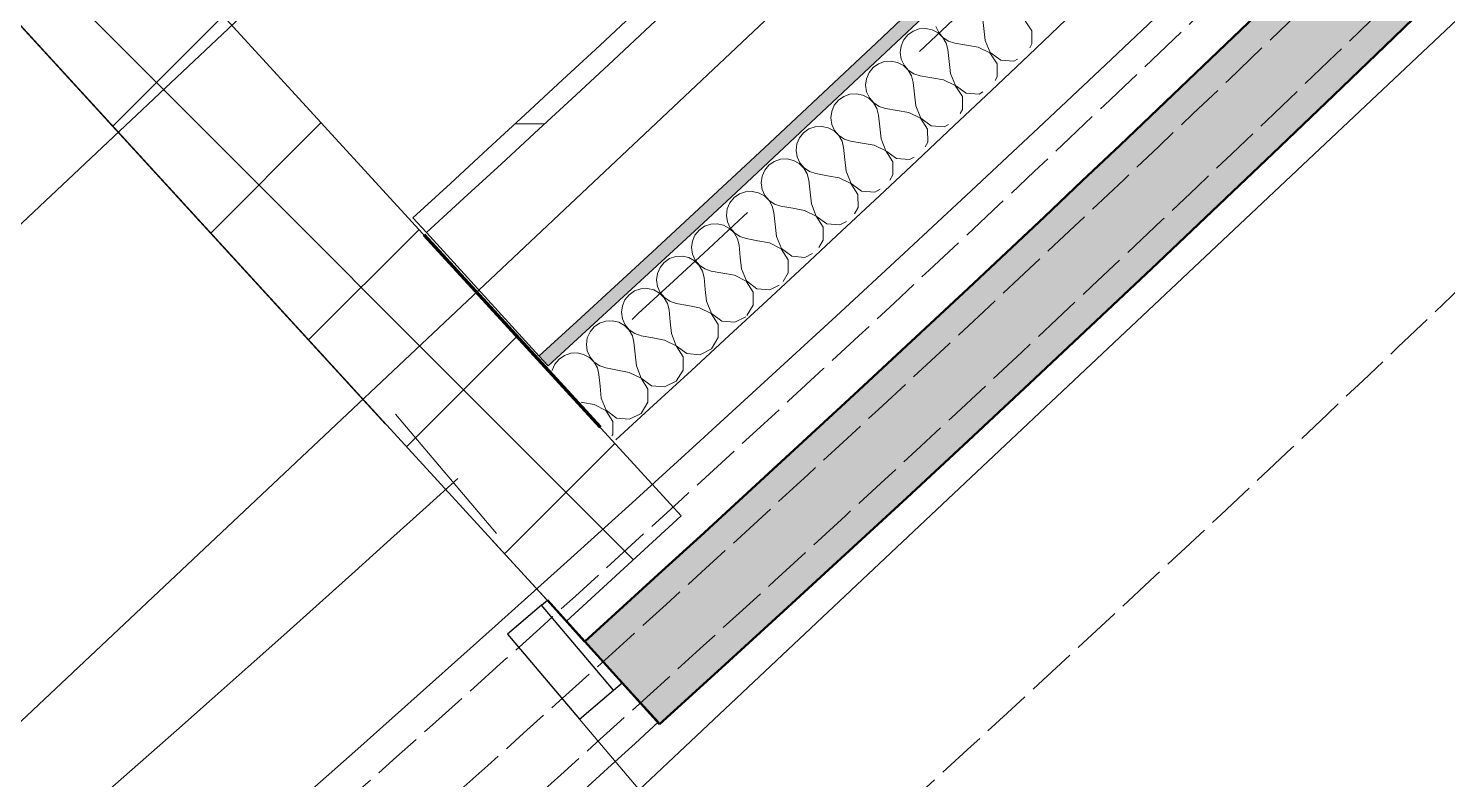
# Model space of a CAD drawing. Header units: millimetres. Extents: x -89663 to 74273, y -103666 to 18539.
# Drawn here: x -8388 to -7114, y -64788 to -64114 of the extents above; entities that cross this region are included whole.
import ezdxf
from ezdxf.enums import TextEntityAlignment as Align

# ---------------------------------------------------------------- set-up
doc = ezdxf.new("R2010")
doc.units = ezdxf.units.MM
doc.header["$MEASUREMENT"] = 0
doc.linetypes.add('Double Dashed', pattern=[1093.611073, 529.166651, -211.666656, 141.111112, -211.666656])
doc.linetypes.add('Hidden Line', pattern=[55, 45, -10])
for name, color, linetype, lineweight, true_color in [('0_Pen_No__248', 7, 'Continuous', 158, 0xe8dc01), ('New_A-05-M_Gross_Int_Plant_Pen_No__74', 7, 'Continuous', 20, 0x606060), ('New_A-15-MG_Structural_Grid_Phase_2_Pen_No__222', 7, 'Continuous', 13, 0x65af33), ('New_A-20-M_Hard_Landscape_Pen_No__53', 7, 'Continuous', 35, 0x444444), ('New_A-25-M_Wall_Ext_Pen_No__107', 7, 'Continuous', 15, 0xa6a6a6), ('New_A-25-M_Wall_Ext_Pen_No__27', 7, 'Continuous', 50, 0x2a2a2a), ('New_A-25-M_Wall_Int_Pen_No__107', 7, 'Continuous', 15, 0xa6a6a6), ('New_A-25-M_Wall_Int_Pen_No__149', 7, 'Continuous', 0, 0x2a2a2a), ('New_ArchiCAD Doors_Pen_No__23', 7, 'Continuous', 30, 0x2a2a2a), ('New_ArchiCAD Doors_Pen_No__27', 7, 'Continuous', 50, 0x2a2a2a)]:
    doc.layers.add(name, color=color, linetype=linetype, lineweight=lineweight, true_color=true_color)
for name, color, linetype in [('A-20-M_Floor_Slab', 7, 'Continuous'), ('A-25-M_Wall_Ext', 7, 'Continuous'), ('New_A-05-M_Gross_Int_Plant', 7, 'Continuous'), ('New_A-15-MG_Structural_Grid_Phase_2', 7, 'Continuous'), ('New_A-20-M_Hard_Landscape', 7, 'Continuous'), ('New_A-25-M_Wall_Ext', 7, 'Continuous'), ('New_A-25-M_Wall_Int', 7, 'Continuous'), ('New_A-40-M_Soft_Landscaping_P2', 7, 'Continuous'), ('New_ArchiCAD Doors', 7, 'Continuous')]:
    doc.layers.add(name, color=color, linetype=linetype)
for name, color, linetype, lineweight in [('A-20-M_Floor_Slab_Pen_No__89', 8, 'Continuous', 20), ('A-25-M_Wall_Ext_Pen_No__87', 8, 'Continuous', 20), ('New_A-25-M_Wall_Ext_Pen_No__87', 8, 'Continuous', 20), ('New_A-25-M_Wall_Int_Pen_No__1', 7, 'Continuous', 13), ('New_A-25-M_Wall_Int_Pen_No__146', 8, 'Continuous', 0), ('New_A-25-M_Wall_Int_Pen_No__193', 7, 'Continuous', 18), ('New_A-40-M_Soft_Landscaping_P2_Pen_No__150', 7, 'Continuous', 0), ('New_ArchiCAD Doors_Pen_No__3', 7, 'Continuous', 18), ('New_ArchiCAD Zone Stamps_Pen_No__9', 7, 'Continuous', 13)]:
    doc.layers.add(name, color=color, linetype=linetype, lineweight=lineweight)
doc.styles.add('GENERATED_STYLE_1', font='')
doc.styles.add('GENERATED_STYLE_3', font='')
doc.styles.add('GENERATED_STYLE_4', font='')
doc.styles.get('GENERATED_STYLE_1').set_extended_font_data('Arial', bold=True)
doc.styles.get('GENERATED_STYLE_3').set_extended_font_data('Arial')
doc.styles.get('GENERATED_STYLE_4').set_extended_font_data('Swis721 BT')

# ---------------------------------------------------------------- blocks, each defined once
blk = doc.blocks.new('Mesh_6_1', base_point=(-2004.1, -57229.4))
at = {"layer": 'New_A-20-M_Hard_Landscape_Pen_No__53', "linetype": 'Continuous', "flags": 128}
blk.add_lwpolyline([(-2004.1, -57229.4, -0.183374), (-18001.8, -70543.4), (-17579.3, -76160.8), (-17223, -76133.9), (-14657.1, -75939.9), (-15007.7, -71280.4, 0.205807), (-603, -57840.4)], format="xyb", close=True, dxfattribs=at)
blk = doc.blocks.new('General Store 01_INB 0115_45_1', base_point=(-10464.9, -64766.9))
at = {"layer": 'New_A-05-M_Gross_Int_Plant_Pen_No__74', "linetype": 'Continuous'}
for p, q in [((-8121.8, -64410), (-11487, -60739.6)), ((-7822.3, -64736.6), (-8121.8, -64410))]:
    blk.add_line(p, q, dxfattribs=at)
blk.add_arc((-25370.7, -45473.1), 26058.2, 308.3186, 312.33243, dxfattribs=at)
at = {"layer": 'New_ArchiCAD Zone Stamps_Pen_No__9'}
for tag, height, style, p in [('ROOM_NAME', 250, 'GENERATED_STYLE_1', (-11254.6, -63226.1)), ('zoneNameLine2', 250, 'GENERATED_STYLE_1', (-11443.1, -63658.3)), ('ROOM_NUMBER', 200, 'GENERATED_STYLE_3', (-11631.5, -64079)), ('measuredAreaCode', 200, 'GENERATED_STYLE_3', (-11788.5, -64439.1)), ('DUMMY_649', 200, 'GENERATED_STYLE_3', (-11481.1, -64573.1)), ('DUMMY_650', 200, 'GENERATED_STYLE_3', (-10991.8, -64786.5)), ('DUMMY_651', 133.3, 'GENERATED_STYLE_3', (-10712.5, -64893))]:
    blk.add_attdef(tag, text='', height=height, rotation=336.4404, dxfattribs=dict(at, style=style)).set_placement(p, align=Align.TOP_LEFT)
blk = doc.blocks.new('Mesh_26_1', base_point=(-15007.7, -71280.4))
at = {"layer": 'New_A-40-M_Soft_Landscaping_P2_Pen_No__150', "linetype": 'Continuous', "flags": 128}
blk.add_lwpolyline([(-15007.7, -71280.4), (-14657.1, -75939.9, 0.09191), (5945.5, -69347.8), (9078.1, -62163.8), (-603, -57840.4, -0.205807)], format="xyb", close=True, dxfattribs=at)
blk = doc.blocks.new('Slab_67_1', base_point=(-9826.8, -66666.7))
at = {"layer": 'A-20-M_Floor_Slab_Pen_No__89', "linetype": 'Continuous', "flags": 128}
blk.add_lwpolyline([(-9826.8, -66666.7), (-10262.5, -66046.8), (-5549.6, -61612.4), (-4970, -62096.9)], close=True, dxfattribs=at)
blk = doc.blocks.new('Slab_68_1', base_point=(-10262.5, -66046.8))
at = {"layer": 'A-20-M_Floor_Slab_Pen_No__89', "linetype": 'Continuous', "flags": 128}
blk.add_lwpolyline([(-10262.5, -66046.8), (-10073.7, -66315.4), (-5298.5, -61822.4), (-5549.6, -61612.4)], close=True, dxfattribs=at)
blk = doc.blocks.new('Double Door 19_5')
at = {"layer": 'New_ArchiCAD Doors_Pen_No__23', "linetype": 'Continuous'}
for p, q in [((-898, 0), (-908.2, 0)), ((-908.2, 0), (-905, -100)), ((-858, 0), (-898, 0)), ((-898, 0), (-898, -100)), ((-858, -100), (-858, 0)), ((-898, -100), (-905, -100)), ((-898, -100), (-858, -100))]:
    blk.add_line(p, q, dxfattribs=at)
at = {"layer": 'New_ArchiCAD Doors_Pen_No__27', "linetype": 'Continuous'}
blk.add_line((-908.2, 0), (-905, -100), dxfattribs=at)
at = {"layer": 'New_ArchiCAD Doors_Pen_No__3', "linetype": 'Continuous'}
blk.add_line((-858, 0), (-858, 858), dxfattribs=at)
blk = doc.blocks.new('Wall_53_1', base_point=(-38176, -69536.6))
at = {"layer": 'New_A-25-M_Wall_Ext_Pen_No__107', "linetype": 'Continuous', "lineweight": 0, "true_color": 0x535353}
blk.add_hatch(color=251, dxfattribs=at).paths.add_polyline_path([(-7888.7, -64664.4), (-7855.1, -64701.5), (-7821.6, -64738.5, 0.106432), (-877.5, -55078.3), (-969.2, -55038.4, -0.106432)])
at = {"layer": 'New_A-25-M_Wall_Ext_Pen_No__27', "linetype": 'Continuous'}
for p, q in [((-7922.2, -64627.4), (-7888.7, -64664.4)), ((-7855.1, -64701.5), (-7922.2, -64627.4)), ((-7821.6, -64738.5), (-7855.1, -64701.5))]:
    blk.add_line(p, q, dxfattribs=at)
for radius, end in [(28161.8, 336.44044), (28261.8, 331.6191)]:
    blk.add_arc((-26783.5, -43782), radius, 312.13949, end, dxfattribs=at)
at = {"layer": 'New_ArchiCAD Doors', "color": 251, "linetype": 'Continuous', "lineweight": 20, "true_color": 0x606060, "zscale": 1000, "rotation": 220.2946632086316}
blk.add_blockref('Double Door 19_5', (-8547.8, -65288.9), dxfattribs=at)
blk = doc.blocks.new('Wall_55_1', base_point=(-38175.9, -69536.5))
at = {"layer": 'New_A-25-M_Wall_Ext_Pen_No__87', "linetype": 'Hidden Line'}
for radius in [28161.8, 28211.8]:
    blk.add_arc((-26758.9, -43792.8), radius, 246.08329, 336.44041, dxfattribs=at)
blk = doc.blocks.new('Wall_61_1', base_point=(-11383.4, -60645.5))
at = {"layer": 'New_A-25-M_Wall_Int_Pen_No__107', "linetype": 'Continuous'}
h = blk.add_hatch(dxfattribs=at)
h.set_pattern_fill('Concrete_Block_0001', color=256, style=0, pattern_type=2)
h.set_pattern_definition([(45, (0, 0), (-91.92388, 91.92388), []), (135, (0, 0), (91.92388, 91.92388), [])])
h.paths.add_polyline_path([(-11487, -60739.6), (-7905.1, -64646.3), (-7801.9, -64551.7), (-11478, -60542.3)])
at = {"layer": 'New_A-25-M_Wall_Int_Pen_No__1', "linetype": 'Continuous', "flags": 128}
for points in [[(-11487, -60739.6), (-8067.7, -64469)], [(-7801.9, -64551.7), (-10893.8, -61179.5)], [(-7905.1, -64646.3), (-7801.9, -64551.7)], [(-7973.1, -64572.1), (-7905.1, -64646.3)]]:
    blk.add_lwpolyline(points, dxfattribs=at)
blk = doc.blocks.new('Wall_118_1', base_point=(-18919.4, -70693.3))
at = {"layer": 'New_A-25-M_Wall_Int_Pen_No__1', "linetype": 'Continuous'}
blk.add_line((-8058.4, -64460.6), (-7967.8, -64567.4), dxfattribs=at)
blk = doc.blocks.new('Wall_231_1', base_point=(-38294.6, -69816.9))
at = {"layer": 'A-25-M_Wall_Ext_Pen_No__87', "linetype": 'Hidden Line'}
for radius, start, end in [(28130.8, 246.16287, 336.76285), (28469.8, 246.15506, 336.76093)]:
    blk.add_arc((-26785.3, -43777.2), radius, start, end, dxfattribs=at)
blk = doc.blocks.new('*X703')
at = {"layer": 'New_A-25-M_Wall_Int_Pen_No__107', "linetype": 'Continuous'}
for p, q in [((-7530.3, -64114.6), (-7531.6, -64104)), ((-7493.7, -64106.8), (-7487.3, -64116.6)), ((-7602.3, -64124.8), (-7598.6, -64120.2)), ((-7598.6, -64120.2), (-7593.8, -64116.8)), ((-7593.8, -64116.8), (-7588.3, -64114.8)), ((-7588.3, -64114.8), (-7582.4, -64114.5)), ((-7582.4, -64114.5), (-7576.6, -64115.7)), ((-7576.6, -64115.7), (-7571.4, -64118.5)), ((-7570.8, -64118), (-7573.3, -64112.6)), ((-7571.4, -64118.5), (-7567.1, -64122.6)), ((-7567, -64122.5), (-7570.8, -64118)), ((-7529.1, -64125.3), (-7530.3, -64114.6)), ((-7487.3, -64116.6), (-7487.1, -64128.3)), ((-7605.3, -64136.1), (-7604.6, -64130.3)), ((-7604.6, -64130.3), (-7602.3, -64124.8)), ((-7567.1, -64122.6), (-7564.1, -64127.7)), ((-7562.1, -64125.7), (-7567, -64122.5)), ((-7564.1, -64127.7), (-7562.6, -64133.4)), ((-7561.4, -64144), (-7562.6, -64133.4)), ((-7556.4, -64127.5), (-7562.1, -64125.7)), ((-7545.9, -64129.4), (-7556.4, -64127.5)), ((-7535.3, -64131.2), (-7545.9, -64129.4)), ((-7535.3, -64131.2), (-7524.8, -64136.2)), ((-7524.6, -64136.1), (-7529.1, -64125.3)), ((-7487.1, -64128.3), (-7489.1, -64131.7)), ((-7629.7, -64149.5), (-7624.9, -64146.1)), ((-7624.9, -64146.1), (-7619.4, -64144.1)), ((-7619.4, -64144.1), (-7613.5, -64143.8)), ((-7613.5, -64143.8), (-7607.7, -64145)), ((-7607.7, -64145), (-7602.5, -64147.8)), ((-7604.4, -64141.9), (-7605.3, -64136.1)), ((-7601.9, -64147.3), (-7604.4, -64141.9)), ((-7560.2, -64154.7), (-7561.4, -64144)), ((-7524.8, -64136.2), (-7518.4, -64146.1)), ((-7515.1, -64143), (-7524.6, -64136.1)), ((-7518.4, -64146.1), (-7518.2, -64157.8)), ((-7503.5, -64143.8), (-7515.1, -64143)), ((-7500, -64142), (-7503.5, -64143.8)), ((-7635.7, -64159.5), (-7633.4, -64154.1)), ((-7633.4, -64154.1), (-7629.7, -64149.5)), ((-7602.5, -64147.8), (-7598.2, -64151.9)), ((-7598.1, -64151.8), (-7601.9, -64147.3)), ((-7598.2, -64151.9), (-7595.2, -64157)), ((-7593.2, -64155.1), (-7598.1, -64151.8)), ((-7595.2, -64157), (-7593.8, -64162.8)), ((-7587.5, -64156.9), (-7593.2, -64155.1)), ((-7577, -64158.7), (-7587.5, -64156.9)), ((-7566.4, -64160.6), (-7577, -64158.7)), ((-7555.8, -64165.5), (-7560.2, -64154.7)), ((-7518.2, -64157.8), (-7520.2, -64161.2)), ((-7636.4, -64165.4), (-7635.7, -64159.5)), ((-7635.5, -64171.2), (-7636.4, -64165.4)), ((-7633.1, -64176.6), (-7635.5, -64171.2)), ((-7592.6, -64173.4), (-7593.8, -64162.8)), ((-7566.4, -64160.6), (-7555.9, -64165.6)), ((-7555.9, -64165.6), (-7549.6, -64175.5)), ((-7546.3, -64172.4), (-7555.8, -64165.5)), ((-7531.1, -64171.4), (-7534.6, -64173.3)), ((-7666.9, -64188.8), (-7664.6, -64183.4)), ((-7664.6, -64183.4), (-7660.9, -64178.8)), ((-7660.9, -64178.8), (-7656.1, -64175.4)), ((-7656.1, -64175.4), (-7650.5, -64173.4)), ((-7650.5, -64173.4), (-7644.6, -64173.1)), ((-7644.6, -64173.1), (-7638.8, -64174.3)), ((-7638.8, -64174.3), (-7633.6, -64177.1)), ((-7633.6, -64177.1), (-7629.4, -64181.2)), ((-7629.2, -64181.1), (-7633.1, -64176.6)), ((-7629.4, -64181.2), (-7626.4, -64186.3)), ((-7624.3, -64184.4), (-7629.2, -64181.1)), ((-7618.7, -64186.2), (-7624.3, -64184.4)), ((-7591.4, -64184), (-7592.6, -64173.4)), ((-7586.9, -64194.9), (-7591.4, -64184)), ((-7549.6, -64175.5), (-7549.4, -64187.2)), ((-7534.6, -64173.3), (-7546.3, -64172.4)), ((-7667.6, -64194.6), (-7666.9, -64188.8)), ((-7666.7, -64200.5), (-7667.6, -64194.6)), ((-7626.4, -64186.3), (-7624.9, -64192.1)), ((-7623.8, -64202.7), (-7624.9, -64192.1)), ((-7608.2, -64188.1), (-7618.7, -64186.2)), ((-7597.6, -64189.9), (-7608.2, -64188.1)), ((-7597.6, -64189.9), (-7587.1, -64195)), ((-7587.1, -64195), (-7580.8, -64204.9)), ((-7577.5, -64201.8), (-7586.9, -64194.9)), ((-7549.4, -64187.2), (-7551.5, -64190.8)), ((-7695.8, -64212.6), (-7692.1, -64208)), ((-7692.1, -64208), (-7687.3, -64204.6)), ((-7687.3, -64204.6), (-7681.7, -64202.6)), ((-7681.7, -64202.6), (-7675.8, -64202.3)), ((-7675.8, -64202.3), (-7670, -64203.6)), ((-7670, -64203.6), (-7664.8, -64206.4)), ((-7664.3, -64205.9), (-7666.7, -64200.5)), ((-7664.8, -64206.4), (-7660.6, -64210.5)), ((-7660.4, -64210.4), (-7664.3, -64205.9)), ((-7622.6, -64213.4), (-7623.8, -64202.7)), ((-7580.8, -64204.9), (-7580.6, -64216.6)), ((-7565.8, -64202.7), (-7577.5, -64201.8)), ((-7562, -64200.7), (-7565.8, -64202.7)), ((-7698.8, -64223.8), (-7698.1, -64218)), ((-7698.1, -64218), (-7695.8, -64212.6)), ((-7660.6, -64210.5), (-7657.6, -64215.6)), ((-7655.5, -64213.7), (-7660.4, -64210.4)), ((-7657.6, -64215.6), (-7656.2, -64221.3)), ((-7655, -64232), (-7656.2, -64221.3)), ((-7649.9, -64215.5), (-7655.5, -64213.7)), ((-7639.4, -64217.3), (-7649.9, -64215.5)), ((-7628.8, -64219.2), (-7639.4, -64217.3)), ((-7628.8, -64219.2), (-7618.3, -64224.3)), ((-7618.2, -64224.2), (-7622.6, -64213.4)), ((-7580.6, -64216.6), (-7583, -64220.6)), ((-7723.3, -64237.1), (-7718.5, -64233.7)), ((-7718.5, -64233.7), (-7712.9, -64231.8)), ((-7712.9, -64231.8), (-7707, -64231.5)), ((-7707, -64231.5), (-7701.3, -64232.8)), ((-7701.3, -64232.8), (-7696.1, -64235.6)), ((-7698, -64229.7), (-7698.8, -64223.8)), ((-7695.5, -64235.1), (-7698, -64229.7)), ((-7696.1, -64235.6), (-7691.8, -64239.7)), ((-7691.7, -64239.6), (-7695.5, -64235.1)), ((-7653.8, -64242.6), (-7655, -64232)), ((-7618.3, -64224.3), (-7612, -64234.2)), ((-7608.7, -64231.1), (-7618.2, -64224.2)), ((-7612, -64234.2), (-7611.9, -64245.9)), ((-7597, -64232), (-7608.7, -64231.1)), ((-7592.7, -64229.8), (-7597, -64232)), ((-7730.1, -64253), (-7729.4, -64247.1)), ((-7729.4, -64247.1), (-7727, -64241.7)), ((-7727, -64241.7), (-7723.3, -64237.1)), ((-7691.8, -64239.7), (-7688.9, -64244.8)), ((-7686.8, -64242.9), (-7691.7, -64239.6)), ((-7688.9, -64244.8), (-7687.4, -64250.5)), ((-7681.2, -64244.7), (-7686.8, -64242.9)), ((-7670.6, -64246.6), (-7681.2, -64244.7)), ((-7660.1, -64248.5), (-7670.6, -64246.6)), ((-7660.1, -64248.5), (-7649.6, -64253.6)), ((-7649.4, -64253.5), (-7653.8, -64242.6)), ((-7611.9, -64245.9), (-7614.6, -64250.5)), ((-7749.8, -64262.9), (-7744.2, -64260.9)), ((-7744.2, -64260.9), (-7738.3, -64260.6)), ((-7738.3, -64260.6), (-7732.5, -64261.9)), ((-7729.2, -64258.8), (-7730.1, -64253)), ((-7726.8, -64264.2), (-7729.2, -64258.8)), ((-7686.3, -64261.2), (-7687.4, -64250.5)), ((-7685.1, -64271.8), (-7686.3, -64261.2)), ((-7649.6, -64253.6), (-7643.3, -64263.5)), ((-7640, -64260.4), (-7649.4, -64253.5)), ((-7628.3, -64261.3), (-7640, -64260.4)), ((-7623.3, -64258.7), (-7628.3, -64261.3)), ((-7760.7, -64276.2), (-7758.3, -64270.8)), ((-7758.3, -64270.8), (-7754.6, -64266.2)), ((-7754.6, -64266.2), (-7749.8, -64262.9)), ((-7732.5, -64261.9), (-7727.3, -64264.7)), ((-7727.3, -64264.7), (-7723.1, -64268.8)), ((-7723, -64268.7), (-7726.8, -64264.2)), ((-7723.1, -64268.8), (-7720.2, -64274)), ((-7718.1, -64272), (-7723, -64268.7)), ((-7720.2, -64274), (-7718.7, -64279.7)), ((-7712.5, -64273.9), (-7718.1, -64272)), ((-7701.9, -64275.8), (-7712.5, -64273.9)), ((-7680.7, -64282.7), (-7685.1, -64271.8)), ((-7643.3, -64263.5), (-7643.2, -64275.2)), ((-7761.4, -64282.1), (-7760.7, -64276.2)), ((-7760.5, -64287.9), (-7761.4, -64282.1)), ((-7717.6, -64290.3), (-7718.7, -64279.7)), ((-7691.4, -64277.7), (-7701.9, -64275.8)), ((-7691.4, -64277.7), (-7680.9, -64282.8)), ((-7680.9, -64282.8), (-7674.6, -64292.7)), ((-7671.3, -64289.6), (-7680.7, -64282.7)), ((-7643.2, -64275.2), (-7646.5, -64280.6)), ((-7789.7, -64299.9), (-7785.9, -64295.3)), ((-7785.9, -64295.3), (-7781.1, -64291.9)), ((-7781.1, -64291.9), (-7775.5, -64290)), ((-7775.5, -64290), (-7769.6, -64289.7)), ((-7769.6, -64289.7), (-7763.9, -64291)), ((-7763.9, -64291), (-7758.7, -64293.8)), ((-7758.1, -64293.3), (-7760.5, -64287.9)), ((-7758.7, -64293.8), (-7754.4, -64297.9)), ((-7754.3, -64297.8), (-7758.1, -64293.3)), ((-7754.4, -64297.9), (-7751.5, -64303.1)), ((-7749.4, -64301.1), (-7754.3, -64297.8)), ((-7716.5, -64301), (-7717.6, -64290.3)), ((-7674.6, -64292.7), (-7674.5, -64304.4)), ((-7659.6, -64290.6), (-7671.3, -64289.6)), ((-7653.7, -64287.5), (-7659.6, -64290.6)), ((-7792.8, -64311.1), (-7792, -64305.3)), ((-7791.9, -64317), (-7792.8, -64311.1)), ((-7792, -64305.3), (-7789.7, -64299.9)), ((-7751.5, -64303.1), (-7750.1, -64308.8)), ((-7749, -64319.5), (-7750.1, -64308.8)), ((-7743.8, -64303), (-7749.4, -64301.1)), ((-7733.3, -64304.9), (-7743.8, -64303)), ((-7722.7, -64306.8), (-7733.3, -64304.9)), ((-7722.7, -64306.8), (-7712.2, -64312)), ((-7712.1, -64311.9), (-7716.5, -64301)), ((-7712.2, -64312), (-7706, -64321.9)), ((-7702.7, -64318.8), (-7712.1, -64311.9)), ((-7674.5, -64304.4), (-7678.4, -64310.9)), ((-7821, -64328.9), (-7817.3, -64324.3)), ((-7817.3, -64324.3), (-7812.5, -64320.9)), ((-7812.5, -64320.9), (-7806.9, -64319)), ((-7806.9, -64319), (-7801, -64318.7)), ((-7801, -64318.7), (-7795.2, -64320)), ((-7795.2, -64320), (-7790, -64322.9)), ((-7789.5, -64322.4), (-7791.9, -64317)), ((-7790, -64322.9), (-7785.8, -64327)), ((-7785.7, -64326.9), (-7789.5, -64322.4)), ((-7747.8, -64330.1), (-7749, -64319.5)), ((-7706, -64321.9), (-7705.9, -64333.6)), ((-7691, -64319.8), (-7702.7, -64318.8)), ((-7684, -64316.2), (-7691, -64319.8)), ((-7824.2, -64340.1), (-7823.4, -64334.3)), ((-7823.4, -64334.3), (-7821, -64328.9)), ((-7785.8, -64327), (-7782.9, -64332.1)), ((-7780.8, -64330.2), (-7785.7, -64326.9)), ((-7782.9, -64332.1), (-7781.5, -64337.9)), ((-7775.2, -64332.1), (-7780.8, -64330.2)), ((-7764.7, -64334), (-7775.2, -64332.1)), ((-7754.1, -64335.9), (-7764.7, -64334)), ((-7754.1, -64335.9), (-7743.6, -64341.1)), ((-7743.5, -64341), (-7747.8, -64330.1)), ((-7705.9, -64333.6), (-7710.6, -64341.4)), ((-7848.7, -64353.3), (-7843.9, -64349.9)), ((-7843.9, -64349.9), (-7838.3, -64348)), ((-7838.3, -64348), (-7832.4, -64347.7)), ((-7832.4, -64347.7), (-7826.6, -64349)), ((-7826.6, -64349), (-7821.5, -64351.9)), ((-7823.3, -64346), (-7824.2, -64340.1)), ((-7820.9, -64351.4), (-7823.3, -64346)), ((-7780.4, -64348.5), (-7781.5, -64337.9)), ((-7779.3, -64359.2), (-7780.4, -64348.5)), ((-7743.6, -64341.1), (-7737.4, -64351)), ((-7734.1, -64348), (-7743.5, -64341)), ((-7722.4, -64348.9), (-7734.1, -64348)), ((-7714.1, -64344.7), (-7722.4, -64348.9)), ((-7854.8, -64363.2), (-7852.5, -64357.8)), ((-7852.5, -64357.8), (-7848.7, -64353.3)), ((-7821.5, -64351.9), (-7817.2, -64356)), ((-7817.1, -64355.9), (-7820.9, -64351.4)), ((-7817.2, -64356), (-7814.3, -64361.2)), ((-7812.2, -64359.2), (-7817.1, -64355.9)), ((-7814.3, -64361.2), (-7812.9, -64366.9)), ((-7806.6, -64361.1), (-7812.2, -64359.2)), ((-7796.1, -64363), (-7806.6, -64361.1)), ((-7785.6, -64365), (-7796.1, -64363)), ((-7774.9, -64370.1), (-7779.3, -64359.2)), ((-7737.3, -64362.7), (-7743, -64372)), ((-7737.4, -64351), (-7737.3, -64362.7)), ((-7855.6, -64369.1), (-7854.8, -64363.2)), ((-7854.8, -64374.9), (-7855.6, -64369.1)), ((-7852.4, -64380.3), (-7854.8, -64374.9)), ((-7811.8, -64377.6), (-7812.9, -64366.9)), ((-7785.6, -64365), (-7775.1, -64370.2)), ((-7775.1, -64370.2), (-7768.9, -64380.1)), ((-7765.5, -64377), (-7774.9, -64370.1)), ((-7744.1, -64373.1), (-7753.9, -64378)), ((-7886.3, -64392.1), (-7883.9, -64386.7)), ((-7883.9, -64386.7), (-7880.2, -64382.2)), ((-7880.2, -64382.2), (-7875.3, -64378.8)), ((-7875.3, -64378.8), (-7869.7, -64376.9)), ((-7869.7, -64376.9), (-7863.9, -64376.6)), ((-7863.9, -64376.6), (-7858.1, -64378)), ((-7858.1, -64378), (-7852.9, -64380.8)), ((-7852.9, -64380.8), (-7848.7, -64385)), ((-7848.6, -64384.9), (-7852.4, -64380.3)), ((-7848.7, -64385), (-7845.8, -64390.1)), ((-7843.7, -64388.2), (-7848.6, -64384.9)), ((-7838.1, -64390.1), (-7843.7, -64388.2)), ((-7810.7, -64388.2), (-7811.8, -64377.6)), ((-7806.4, -64399.1), (-7810.7, -64388.2)), ((-7768.9, -64380.1), (-7768.8, -64391.8)), ((-7753.9, -64378), (-7765.5, -64377)), ((-7887.1, -64398), (-7886.3, -64392.1)), ((-7886.3, -64403.8), (-7887.1, -64398)), ((-7845.8, -64390.1), (-7844.4, -64395.9)), ((-7843.3, -64406.5), (-7844.4, -64395.9)), ((-7827.6, -64392), (-7838.1, -64390.1)), ((-7817, -64394), (-7827.6, -64392)), ((-7817, -64394), (-7806.6, -64399.2)), ((-7806.6, -64399.2), (-7800.4, -64409.1)), ((-7797, -64406.1), (-7806.4, -64399.1)), ((-7768.8, -64391.8), (-7774.9, -64401.8)), ((-7915.5, -64415.6), (-7911.7, -64411)), ((-7911.7, -64411), (-7906.8, -64407.7)), ((-7906.8, -64407.7), (-7901.2, -64405.8)), ((-7901.2, -64405.8), (-7895.3, -64405.5)), ((-7895.3, -64405.5), (-7889.6, -64406.9)), ((-7889.6, -64406.9), (-7884.4, -64409.7)), ((-7883.9, -64409.2), (-7886.3, -64403.8)), ((-7884.4, -64409.7), (-7880.2, -64413.9)), ((-7880.1, -64413.8), (-7883.9, -64409.2)), ((-7880.2, -64413.9), (-7877.3, -64419)), ((-7875.2, -64417.1), (-7880.1, -64413.8)), ((-7842.3, -64417.2), (-7843.3, -64406.5)), ((-7800.4, -64409.1), (-7800.3, -64420.9)), ((-7785.4, -64407.1), (-7797, -64406.1)), ((-7774.9, -64401.8), (-7785.4, -64407.1)), ((-7917.9, -64421.2), (-7917.8, -64421)), ((-7917.8, -64421), (-7915.5, -64415.6)), ((-7877.3, -64419), (-7875.9, -64424.8)), ((-7874.9, -64435.4), (-7875.9, -64424.8)), ((-7869.6, -64419), (-7875.2, -64417.1)), ((-7859.1, -64421), (-7869.6, -64419)), ((-7848.6, -64423), (-7859.1, -64421)), ((-7848.6, -64423), (-7838.1, -64428.2)), ((-7838, -64428.1), (-7842.3, -64417.2)), ((-7800.3, -64420.9), (-7806.4, -64430.8)), ((-7873.8, -64446.1), (-7874.9, -64435.4)), ((-7838.1, -64428.2), (-7831.9, -64438.1)), ((-7828.6, -64435.1), (-7838, -64428.1)), ((-7831.9, -64438.1), (-7831.9, -64449.8)), ((-7816.9, -64436.1), (-7828.6, -64435.1)), ((-7806.4, -64430.8), (-7816.9, -64436.1)), ((-7890.7, -64449.9), (-7891.8, -64449.7)), ((-7880.1, -64451.9), (-7890.7, -64449.9)), ((-7880.1, -64451.9), (-7869.7, -64457.1)), ((-7869.5, -64457), (-7873.8, -64446.1)), ((-7831.9, -64449.8), (-7838, -64459.8)), ((-7869.7, -64457.1), (-7863.5, -64467.1)), ((-7860.2, -64464), (-7869.5, -64457)), ((-7848.5, -64465.1), (-7860.2, -64464)), ((-7838, -64459.8), (-7848.5, -64465.1)), ((-7863.5, -64467.1), (-7863.5, -64478.8)), ((-7863.5, -64478.8), (-7864.2, -64479.9))]:
    blk.add_line(p, q, dxfattribs=at)
blk = doc.blocks.new('Wall_254_1', base_point=(-7921.5, -64417.2))
at = {"layer": 'New_A-25-M_Wall_Int_Pen_No__107', "linetype": 'Continuous'}
h = blk.add_hatch(dxfattribs=at)
h.set_pattern_fill('Plywood_0001', color=256, style=0, pattern_type=2)
h.set_pattern_definition([(0, (0, 0), (0, 200), [])])
h.paths.add_polyline_path([(-1322.1, -54884.5, -0.105152), (-8043, -64284.3), (-8030.8, -64297.6, 0.105152), (-1305.6, -54891.7)])
blk.add_hatch(color=256, dxfattribs=at).paths.add_polyline_path([(-7921.5, -64417.2, 0.105152), (-1157.1, -54956.4), (-1168.1, -54951.6, -0.105152), (-7929.6, -64408.3)])
at = {"layer": 'New_A-25-M_Wall_Int_Pen_No__146', "linetype": 'Continuous', "flags": 128}
for points in [[(-8030.8, -64297.6), (-8043, -64284.3)], [(-7929.6, -64408.3), (-8030.8, -64297.6)], [(-7921.5, -64417.2), (-7929.6, -64408.3)]]:
    blk.add_lwpolyline(points, dxfattribs=at)
at = {"layer": 'New_A-25-M_Wall_Int_Pen_No__149', "linetype": 'Continuous'}
for radius in [27776.8, 28046.8]:
    blk.add_arc((-26783.5, -43782), radius, 312.42955, 336.44041, dxfattribs=at)
at = {"layer": 'New_A-25-M_Wall_Int_Pen_No__193', "linetype": 'Continuous'}
for radius in [27794.8, 27944.8, 27956.8]:
    blk.add_arc((-26783.5, -43782), radius, 312.42955, 336.44041, dxfattribs=at)
at = {"layer": 'New_A-25-M_Wall_Int', "color": 250, "lineweight": 50, "true_color": 0x2a2a2a}
blk.add_blockref('*X703', (0, 0), dxfattribs=at)
blk = doc.blocks.new('Standard grid marker_24')
at = {"layer": 'New_A-15-MG_Structural_Grid_Phase_2_Pen_No__222', "linetype": 'Double Dashed'}
blk.add_arc((0, 0), 27977.6, 0, 90.63597, dxfattribs=at)
at = {"layer": 'New_A-15-MG_Structural_Grid_Phase_2_Pen_No__222', "style": 'GENERATED_STYLE_4'}
blk.add_attdef('AC_MarkerText_1', text='', height=350, rotation=90.3066, dxfattribs=at).set_placement((-1326.2, 28008), align=Align.MIDDLE_CENTER)
blk = doc.blocks.new('Mesh_37_1', base_point=(-603, -57840.4))
at = {"layer": 'New_A-40-M_Soft_Landscaping_P2_Pen_No__150', "linetype": 'Continuous', "flags": 128}
blk.add_lwpolyline([(-603, -57840.4, -0.205807), (-15007.7, -71280.4), (-14916.9, -72486.2, 0.161424), (-1600, -63958.3), (1156.8, -58626.3)], format="xyb", close=True, dxfattribs=at)

msp = doc.modelspace()

# ---------------------------------------------------------------- linework, layer by layer
at = {"layer": '0_Pen_No__248', "linetype": 'Continuous'}
msp.add_line((-8033, -64299.6), (-7874.8, -64472.1), dxfattribs=at)

# ---------------------------------------------------------------- block references
at = {"layer": 'A-20-M_Floor_Slab', "color": 8, "linetype": 'Continuous', "lineweight": 20}
for name, p in [('Slab_67_1', (-9826.8, -66666.7)), ('Slab_68_1', (-10262.5, -66046.8))]:
    msp.add_blockref(name, p, dxfattribs=at)
at = {"layer": 'A-25-M_Wall_Ext', "color": 250, "lineweight": 50, "true_color": 0x2a2a2a}
msp.add_blockref('Wall_231_1', (-38294.6, -69816.9), dxfattribs=at)
at = {"layer": 'New_A-05-M_Gross_Int_Plant', "linetype": 'Continuous'}
msp.add_blockref('General Store 01_INB 0115_45_1', (-10464.9, -64766.9), dxfattribs=at)
at = {"layer": 'New_A-15-MG_Structural_Grid_Phase_2', "color": 8, "linetype": 'Continuous', "lineweight": 15, "zscale": 1000, "rotation": 246.1337837427074}
msp.add_blockref('Standard grid marker_24', (-26783.5, -43781.2), dxfattribs=at)
at = {"layer": 'New_A-20-M_Hard_Landscape', "color": 49, "lineweight": 35, "true_color": 0x444444}
msp.add_blockref('Mesh_6_1', (-2004.1, -57229.4), dxfattribs=at)
at = {"layer": 'New_A-25-M_Wall_Ext', "color": 250, "lineweight": 50, "true_color": 0x2a2a2a}
for name, p in [('Wall_53_1', (-38176, -69536.6)), ('Wall_55_1', (-38175.9, -69536.5))]:
    msp.add_blockref(name, p, dxfattribs=at)
at = {"layer": 'New_A-25-M_Wall_Int', "color": 250, "lineweight": 50, "true_color": 0x2a2a2a}
for name, p in [('Wall_254_1', (-7921.5, -64417.2)), ('Wall_61_1', (-11383.4, -60645.5)), ('Wall_118_1', (-18919.4, -70693.3))]:
    msp.add_blockref(name, p, dxfattribs=at)
at = {"layer": 'New_A-40-M_Soft_Landscaping_P2'}
for name, p in [('Mesh_26_1', (-15007.7, -71280.4)), ('Mesh_37_1', (-603, -57840.4))]:
    msp.add_blockref(name, p, dxfattribs=at)

doc.saveas('drawing.dxf')
